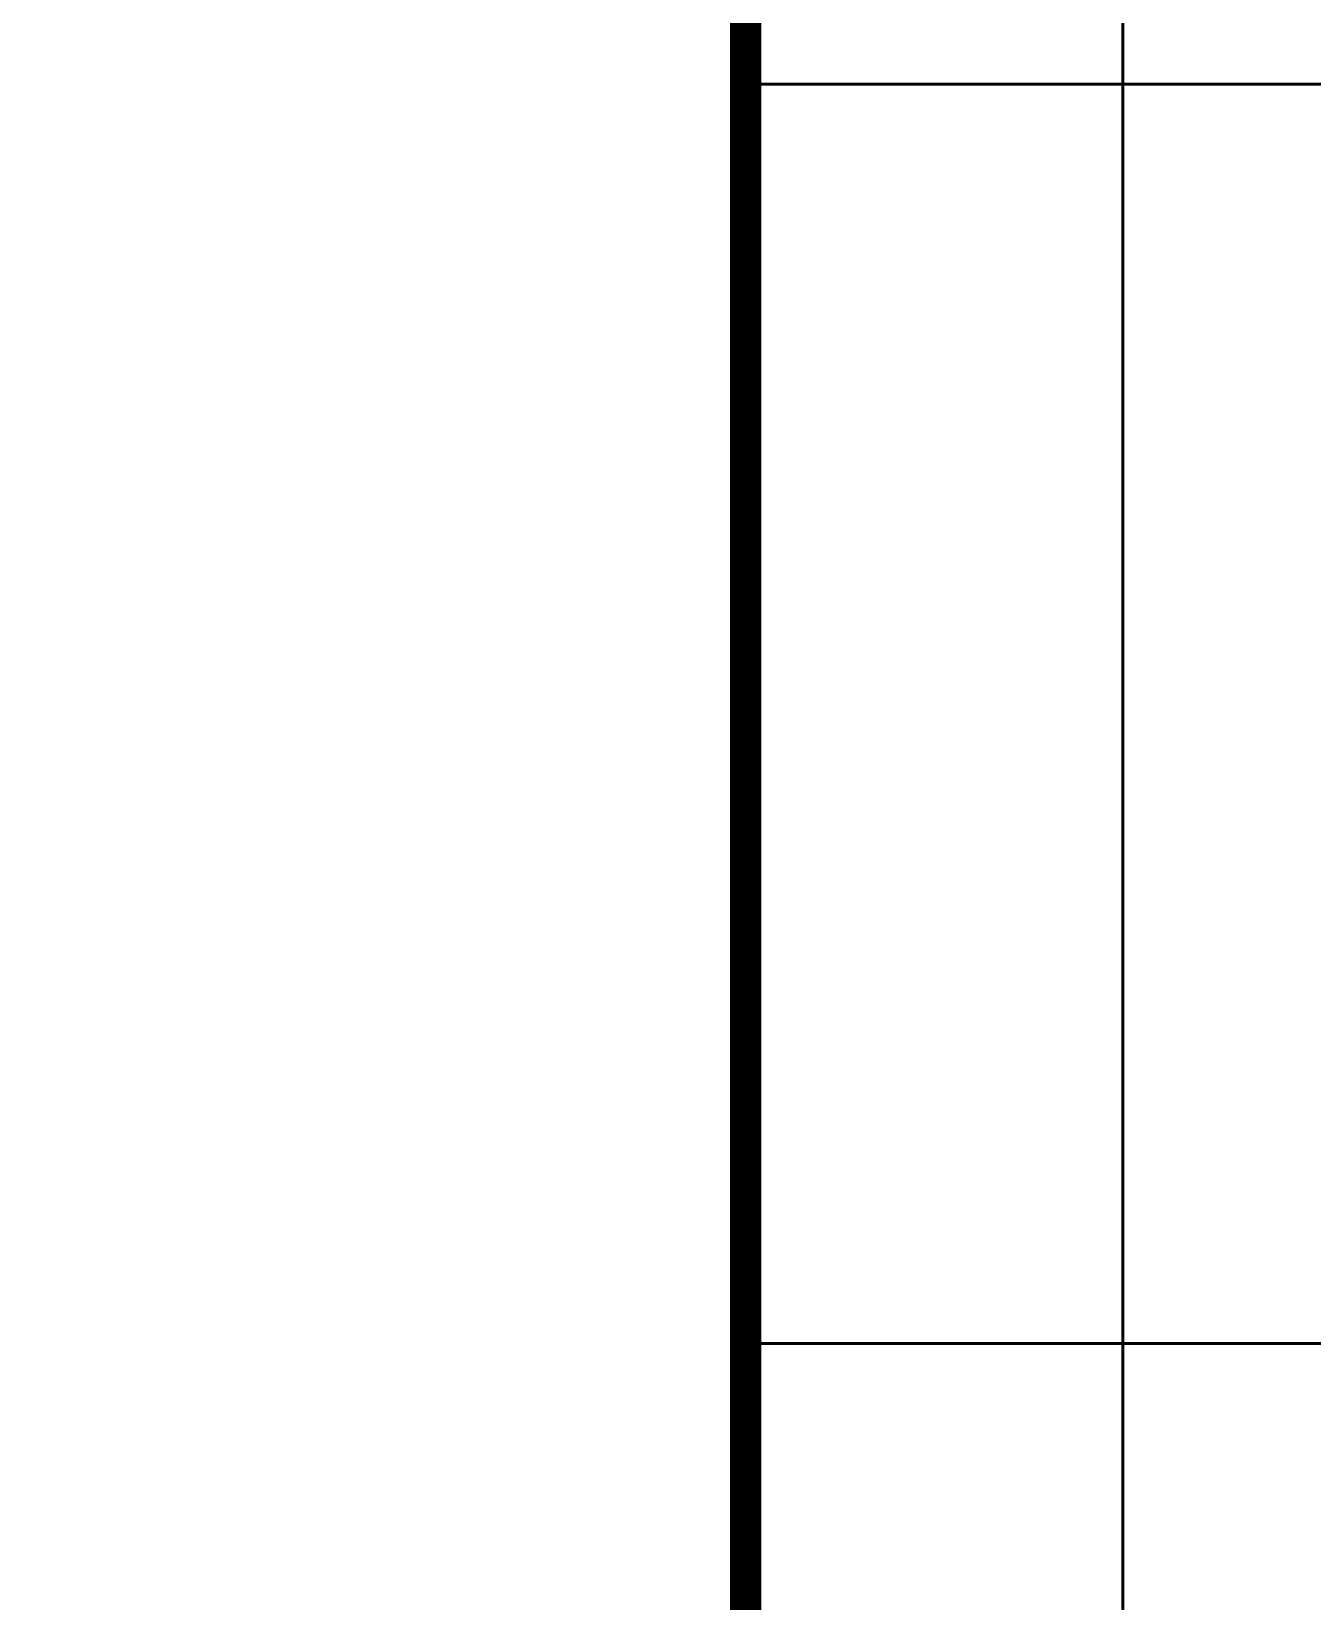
# Model space of a CAD drawing. Extents: x 115799 to 952918, y -190076 to 200966.
# Drawn here: x 273206 to 274225, y -54018 to -52769 of the extents above; entities that cross this region are included whole.
import ezdxf
from ezdxf.enums import TextEntityAlignment as Align

# ---------------------------------------------------------------- set-up
doc = ezdxf.new("R2010")
doc.units = 0
doc.header["$LTSCALE"] = 1000
doc.header["$MEASUREMENT"] = 0
doc.layers.add('00-图签签名_10', color=10, linetype='Continuous')
doc.layers.add('SHEET_LINE', color=6, linetype='Continuous')
doc.styles.add('A0-建筑图签$0$hwxh', font='STXIHEI.TTF')

# ---------------------------------------------------------------- blocks, each defined once
blk = doc.blocks.new('图签-A1')
at = {"layer": 'SHEET_LINE', "const_width": 0.5}
for points in [[(-65, 573.835), (-65, 512.335), (0, 512.335), (0, 573.835)], [(-65, -0.165), (0, -0.165), (0, 512.335), (-65, 512.335)]]:
    blk.add_lwpolyline(points, close=True, dxfattribs=at)
at = {"layer": 'SHEET_LINE', "const_width": 0.05}
for points in [[(-39.145, 566.335), (-39.145, 512.335)], [(-19.101, 566.335), (-19.101, 512.335)], [(-65, 518.335), (0, 518.335)], [(-65, 512.335), (0, 512.335)]]:
    blk.add_lwpolyline(points, dxfattribs=at)
at = {"layer": '00-图签签名_10', "style": 'A0-建筑图签$0$hwxh'}
for tag, p in [('曲佰忠', (-28.758, 153.542)), ('郭艳霞', (-28.758, 146.042)), ('关宝凤', (-28.758, 131.042)), ('李杰', (-28.758, 116.042)), ('李杰', (-28.758, 108.542))]:
    blk.add_attdef(tag, text='', height=2.3, dxfattribs=at).set_placement(p, align=Align.TOP_CENTER)

msp = doc.modelspace()

# ---------------------------------------------------------------- block references
at = {"xscale": 50, "yscale": 50, "zscale": 50, "rotation": 270}
msp.add_blockref('图签-A1', (248157.5, -54767.8), dxfattribs=at)

doc.saveas('drawing.dxf')
